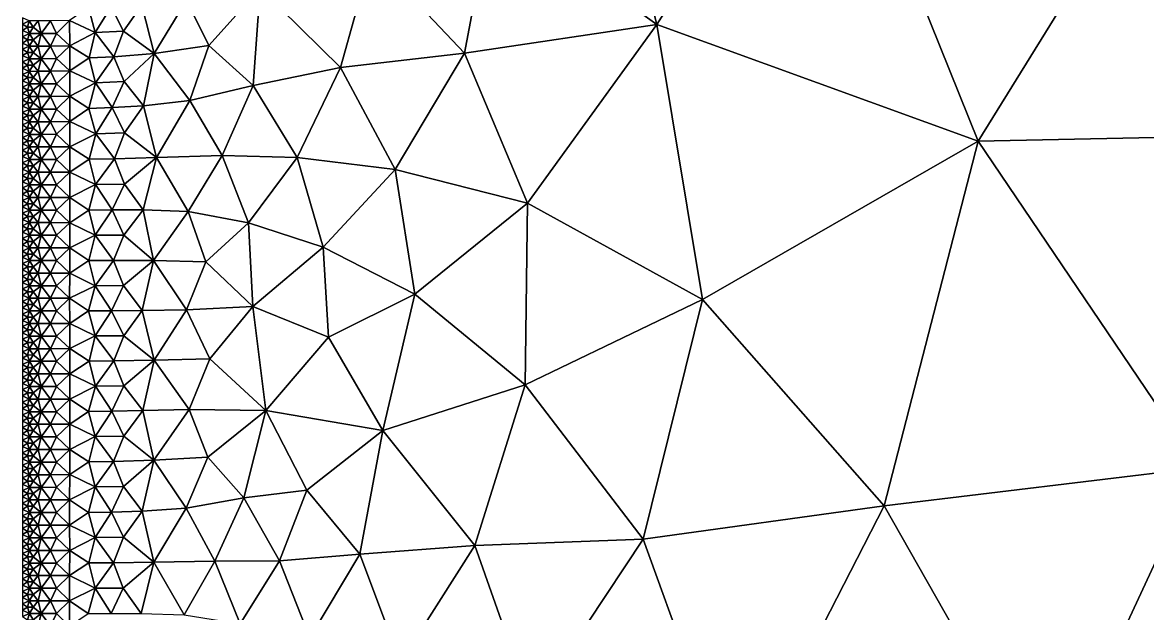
# Model space of a CAD drawing. Header units: metres. Extents: x 1 to 72, y -280 to 0.
# Drawn here: x 1 to 36.75, y -97.16 to -78.39 of the extents above; entities that cross this region are included whole.
import ezdxf

# ---------------------------------------------------------------- set-up
doc = ezdxf.new("R2010")
doc.units = ezdxf.units.M

msp = doc.modelspace()

# ---------------------------------------------------------------- linework, layer by layer
at = {"layer": 'layer', "color": 0}
for points in [[(21.1543, -78.4548), (26.4933, -70.054), (19.4659, -71.7536)], [(31.3719, -82.1591), (26.4933, -70.054), (21.1543, -78.4548)], [(31.3719, -82.1591), (38.0672, -71.3498), (26.4933, -70.054)], [(44.6454, -81.8823), (38.0672, -71.3498), (31.3719, -82.1591)], [(21.1543, -78.4548), (19.4659, -71.7536), (15.9248, -74.7086)], [(15.0502, -79.366), (15.9248, -74.7086), (12.0966, -76.2482)], [(21.1543, -78.4548), (15.9248, -74.7086), (15.0502, -79.366)], [(11.1087, -79.8143), (12.0966, -76.2482), (8.55019, -77.3002)], [(15.0502, -79.366), (12.0966, -76.2482), (11.1087, -79.8143)], [(6.20922, -77.692), (6.91714, -79.1187), (8.55019, -77.3002)], [(8.32841, -80.385), (8.55019, -77.3002), (6.91714, -79.1187)], [(11.1087, -79.8143), (8.55019, -77.3002), (8.32841, -80.385)], [(3.09271, -77.9167), (2.49708, -78.3266), (3.30959, -78.7032)], [(3.09271, -77.9167), (3.30959, -78.7032), (3.82215, -77.892)], [(3.82215, -77.892), (3.30959, -78.7032), (4.2085, -78.6615)], [(3.82215, -77.892), (4.2085, -78.6615), (4.79078, -77.8363)], [(4.79078, -77.8363), (4.2085, -78.6615), (5.17974, -79.3715)], [(4.79078, -77.8363), (5.17974, -79.3715), (6.20922, -77.692)], [(6.20922, -77.692), (5.17974, -79.3715), (6.91714, -79.1187)], [(1, -78.2386), (1, -78.4388), (1.21158, -78.3382)], [(1.21158, -78.3382), (1, -78.4388), (1.15515, -78.5385)], [(1, -78.4388), (1, -78.6389), (1.15515, -78.5385)], [(1.15515, -78.5385), (1, -78.6389), (1.22583, -78.7383)], [(1, -78.6389), (1, -78.8391), (1.22583, -78.7383)], [(1.21158, -78.3382), (1.15515, -78.5385), (1.33728, -78.538)], [(1.15515, -78.5385), (1.22583, -78.7383), (1.33728, -78.538)], [(1.21158, -78.3382), (1.33728, -78.538), (1.49576, -78.3373)], [(1.33728, -78.538), (1.22583, -78.7383), (1.59514, -78.7366)], [(1.49576, -78.3373), (1.33728, -78.538), (1.59514, -78.7366)], [(1.49576, -78.3373), (1.59514, -78.7366), (1.89133, -78.3343)], [(1.89133, -78.3343), (1.59514, -78.7366), (2.07888, -78.7327)], [(1.89133, -78.3343), (2.07888, -78.7327), (2.49708, -78.3266)], [(2.49708, -78.3266), (2.07888, -78.7327), (2.501, -79.1257)], [(2.49708, -78.3266), (2.501, -79.1257), (3.30959, -78.7032)], [(17.05, -84.1234), (21.1543, -78.4548), (15.0502, -79.366)], [(22.6127, -87.1818), (21.1543, -78.4548), (17.05, -84.1234)], [(22.6127, -87.1818), (31.3719, -82.1591), (21.1543, -78.4548)], [(1.22583, -78.7383), (1, -78.8391), (1.15523, -78.9388)], [(1, -78.8391), (1, -79.0392), (1.15523, -78.9388)], [(1.15523, -78.9388), (1, -79.0392), (1.21174, -79.1387)], [(1.22583, -78.7383), (1.15523, -78.9388), (1.33739, -78.9382)], [(1.15523, -78.9388), (1.21174, -79.1387), (1.33739, -78.9382)], [(1.33739, -78.9382), (1.21174, -79.1387), (1.49621, -79.1377)], [(1.22583, -78.7383), (1.33739, -78.9382), (1.59514, -78.7366)], [(1.59514, -78.7366), (1.33739, -78.9382), (1.49621, -79.1377)], [(1.59514, -78.7366), (1.49621, -79.1377), (1.89267, -79.1344)], [(1.59514, -78.7366), (1.89267, -79.1344), (2.07888, -78.7327)], [(2.07888, -78.7327), (1.89267, -79.1344), (2.501, -79.1257)], [(3.30959, -78.7032), (2.501, -79.1257), (3.11337, -79.5107)], [(3.30959, -78.7032), (3.11337, -79.5107), (3.89914, -79.4734)], [(3.30959, -78.7032), (3.89914, -79.4734), (4.2085, -78.6615)], [(4.2085, -78.6615), (3.89914, -79.4734), (5.17974, -79.3715)], [(1, -79.0392), (1, -79.2394), (1.21174, -79.1387)], [(1.21174, -79.1387), (1, -79.2394), (1.15525, -79.3391)], [(1, -79.2394), (1, -79.4396), (1.15525, -79.3391)], [(1.15525, -79.3391), (1, -79.4396), (1.22599, -79.5389)], [(1.21174, -79.1387), (1.15525, -79.3391), (1.33752, -79.3385)], [(1.15525, -79.3391), (1.22599, -79.5389), (1.33752, -79.3385)], [(1.21174, -79.1387), (1.33752, -79.3385), (1.49621, -79.1377)], [(1.33752, -79.3385), (1.22599, -79.5389), (1.59569, -79.5371)], [(1.49621, -79.1377), (1.33752, -79.3385), (1.59569, -79.5371)], [(1.49621, -79.1377), (1.59569, -79.5371), (1.89267, -79.1344)], [(1.89267, -79.1344), (1.59569, -79.5371), (2.08036, -79.533)], [(1.89267, -79.1344), (2.08036, -79.533), (2.501, -79.1257)], [(2.501, -79.1257), (2.08036, -79.533), (2.50283, -79.9263)], [(2.501, -79.1257), (2.50283, -79.9263), (3.11337, -79.5107)], [(5.17974, -79.3715), (6.31223, -80.8668), (6.91714, -79.1187)], [(6.91714, -79.1187), (6.31223, -80.8668), (8.32841, -80.385)], [(1, -79.4396), (1, -79.6397), (1.22599, -79.5389)], [(1.22599, -79.5389), (1, -79.6397), (1.1553, -79.7394)], [(1, -79.6397), (1, -79.8399), (1.1553, -79.7394)], [(1.22599, -79.5389), (1.1553, -79.7394), (1.33757, -79.7389)], [(1.22599, -79.5389), (1.33757, -79.7389), (1.59569, -79.5371)], [(1.59569, -79.5371), (1.33757, -79.7389), (1.49642, -79.9384)], [(1.59569, -79.5371), (1.49642, -79.9384), (1.89334, -79.9351)], [(1.59569, -79.5371), (1.89334, -79.9351), (2.08036, -79.533)], [(2.08036, -79.533), (1.89334, -79.9351), (2.50283, -79.9263)], [(3.11337, -79.5107), (2.50283, -79.9263), (3.31847, -80.3039)], [(3.11337, -79.5107), (3.31847, -80.3039), (3.89914, -79.4734)], [(3.89914, -79.4734), (3.31847, -80.3039), (4.22556, -80.2609)], [(3.89914, -79.4734), (4.22556, -80.2609), (5.17974, -79.3715)], [(5.17974, -79.3715), (4.22556, -80.2609), (4.84768, -81.0309)], [(5.17974, -79.3715), (4.84768, -81.0309), (6.31223, -80.8668)], [(12.8442, -83.0549), (15.0502, -79.366), (11.1087, -79.8143)], [(17.05, -84.1234), (15.0502, -79.366), (12.8442, -83.0549)], [(1.1553, -79.7394), (1, -79.8399), (1.21181, -79.9394)], [(1, -79.8399), (1, -80.04), (1.21181, -79.9394)], [(1.21181, -79.9394), (1, -80.04), (1.15527, -80.1398)], [(1, -80.04), (1, -80.2402), (1.15527, -80.1398)], [(1.21181, -79.9394), (1.15527, -80.1398), (1.33759, -80.1392)], [(1.1553, -79.7394), (1.21181, -79.9394), (1.33757, -79.7389)], [(1.33757, -79.7389), (1.21181, -79.9394), (1.49642, -79.9384)], [(1.21181, -79.9394), (1.33759, -80.1392), (1.49642, -79.9384)], [(1.49642, -79.9384), (1.33759, -80.1392), (1.5958, -80.338)], [(1.49642, -79.9384), (1.5958, -80.338), (1.89334, -79.9351)], [(1.89334, -79.9351), (1.5958, -80.338), (2.08061, -80.3341)], [(1.89334, -79.9351), (2.08061, -80.3341), (2.50283, -79.9263)], [(2.50283, -79.9263), (2.08061, -80.3341), (2.50222, -80.7287)], [(2.50283, -79.9263), (2.50222, -80.7287), (3.31847, -80.3039)], [(9.73221, -82.6734), (11.1087, -79.8143), (8.32841, -80.385)], [(12.8442, -83.0549), (11.1087, -79.8143), (9.73221, -82.6734)], [(1.15527, -80.1398), (1, -80.2402), (1.22602, -80.3396)], [(1, -80.2402), (1, -80.4404), (1.22602, -80.3396)], [(1.22602, -80.3396), (1, -80.4404), (1.1553, -80.5401)], [(1.15527, -80.1398), (1.22602, -80.3396), (1.33759, -80.1392)], [(1.22602, -80.3396), (1.1553, -80.5401), (1.33758, -80.5396)], [(1.33759, -80.1392), (1.22602, -80.3396), (1.5958, -80.338)], [(1.22602, -80.3396), (1.33758, -80.5396), (1.5958, -80.338)], [(1.5958, -80.338), (1.33758, -80.5396), (1.49642, -80.7393)], [(1.5958, -80.338), (1.49642, -80.7393), (1.89331, -80.7364)], [(1.5958, -80.338), (1.89331, -80.7364), (2.08061, -80.3341)], [(2.08061, -80.3341), (1.89331, -80.7364), (2.50222, -80.7287)], [(3.31847, -80.3039), (2.50222, -80.7287), (3.10668, -81.1189)], [(3.31847, -80.3039), (3.10668, -81.1189), (3.85082, -81.0916)], [(3.31847, -80.3039), (3.85082, -81.0916), (4.22556, -80.2609)], [(4.22556, -80.2609), (3.85082, -81.0916), (4.84768, -81.0309)], [(6.31223, -80.8668), (7.34485, -82.6162), (8.32841, -80.385)], [(9.73221, -82.6734), (8.32841, -80.385), (7.34485, -82.6162)], [(1, -80.4404), (1, -80.6405), (1.1553, -80.5401)], [(1.1553, -80.5401), (1, -80.6405), (1.21182, -80.7401)], [(1, -80.6405), (1, -80.8407), (1.21182, -80.7401)], [(1.21182, -80.7401), (1, -80.8407), (1.15528, -80.9405)], [(1.21182, -80.7401), (1.15528, -80.9405), (1.33761, -80.9401)], [(1.1553, -80.5401), (1.21182, -80.7401), (1.33758, -80.5396)], [(1.33758, -80.5396), (1.21182, -80.7401), (1.49642, -80.7393)], [(1.21182, -80.7401), (1.33761, -80.9401), (1.49642, -80.7393)], [(1.49642, -80.7393), (1.33761, -80.9401), (1.59593, -81.1391)], [(1.49642, -80.7393), (1.59593, -81.1391), (1.89331, -80.7364)], [(1.89331, -80.7364), (1.59593, -81.1391), (2.08085, -81.136)], [(1.89331, -80.7364), (2.08085, -81.136), (2.50222, -80.7287)], [(2.50222, -80.7287), (2.08085, -81.136), (2.50387, -81.5322)], [(2.50222, -80.7287), (2.50387, -81.5322), (3.10668, -81.1189)], [(1, -80.8407), (1, -81.0408), (1.15528, -80.9405)], [(1.15528, -80.9405), (1, -81.0408), (1.22605, -81.1404)], [(1, -81.0408), (1, -81.241), (1.22605, -81.1404)], [(1.22605, -81.1404), (1, -81.241), (1.15533, -81.3409)], [(1.15528, -80.9405), (1.22605, -81.1404), (1.33761, -80.9401)], [(1.22605, -81.1404), (1.15533, -81.3409), (1.33766, -81.3405)], [(1.33761, -80.9401), (1.22605, -81.1404), (1.59593, -81.1391)], [(1.22605, -81.1404), (1.33766, -81.3405), (1.59593, -81.1391)], [(1.59593, -81.1391), (1.33766, -81.3405), (1.49662, -81.5403)], [(1.59593, -81.1391), (1.49662, -81.5403), (1.8939, -81.5381)], [(1.59593, -81.1391), (1.8939, -81.5381), (2.08085, -81.136)], [(2.08085, -81.136), (1.8939, -81.5381), (2.50387, -81.5322)], [(3.10668, -81.1189), (2.50387, -81.5322), (3.32685, -81.9184)], [(3.10668, -81.1189), (3.32685, -81.9184), (3.85082, -81.0916)], [(3.85082, -81.0916), (3.32685, -81.9184), (4.24592, -81.8911)], [(3.85082, -81.0916), (4.24592, -81.8911), (4.84768, -81.0309)], [(4.84768, -81.0309), (4.24592, -81.8911), (5.25372, -82.6731)], [(4.84768, -81.0309), (5.25372, -82.6731), (6.31223, -80.8668)], [(6.31223, -80.8668), (5.25372, -82.6731), (7.34485, -82.6162)], [(1, -81.241), (1, -81.4412), (1.15533, -81.3409)], [(1.15533, -81.3409), (1, -81.4412), (1.21189, -81.5409)], [(1, -81.4412), (1, -81.6413), (1.21189, -81.5409)], [(1.15533, -81.3409), (1.21189, -81.5409), (1.33766, -81.3405)], [(1.33766, -81.3405), (1.21189, -81.5409), (1.49662, -81.5403)], [(1.21189, -81.5409), (1, -81.6413), (1.15535, -81.7412)], [(1, -81.6413), (1, -81.8415), (1.15535, -81.7412)], [(1.15535, -81.7412), (1, -81.8415), (1.22618, -81.9412)], [(1, -81.8415), (1, -82.0416), (1.22618, -81.9412)], [(1.21189, -81.5409), (1.15535, -81.7412), (1.33777, -81.7409)], [(1.15535, -81.7412), (1.22618, -81.9412), (1.33777, -81.7409)], [(1.21189, -81.5409), (1.33777, -81.7409), (1.49662, -81.5403)], [(1.33777, -81.7409), (1.22618, -81.9412), (1.59635, -81.9403)], [(1.49662, -81.5403), (1.33777, -81.7409), (1.59635, -81.9403)], [(1.49662, -81.5403), (1.59635, -81.9403), (1.8939, -81.5381)], [(1.8939, -81.5381), (1.59635, -81.9403), (2.08203, -81.9381)], [(1.8939, -81.5381), (2.08203, -81.9381), (2.50387, -81.5322)], [(2.50387, -81.5322), (2.08203, -81.9381), (2.50667, -82.3355)], [(2.50387, -81.5322), (2.50667, -82.3355), (3.32685, -81.9184)], [(1.22618, -81.9412), (1, -82.0416), (1.1554, -82.1416)], [(1, -82.0416), (1, -82.2418), (1.1554, -82.1416)], [(1.1554, -82.1416), (1, -82.2418), (1.21199, -82.3417)], [(1.22618, -81.9412), (1.1554, -82.1416), (1.33784, -82.1413)], [(1.1554, -82.1416), (1.21199, -82.3417), (1.33784, -82.1413)], [(1.33784, -82.1413), (1.21199, -82.3417), (1.49689, -82.3414)], [(1.22618, -81.9412), (1.33784, -82.1413), (1.59635, -81.9403)], [(1.59635, -81.9403), (1.33784, -82.1413), (1.49689, -82.3414)], [(1.59635, -81.9403), (1.49689, -82.3414), (1.89477, -82.3398)], [(1.59635, -81.9403), (1.89477, -82.3398), (2.08203, -81.9381)], [(2.08203, -81.9381), (1.89477, -82.3398), (2.50667, -82.3355)], [(3.32685, -81.9184), (2.50667, -82.3355), (3.12343, -82.7313)], [(3.32685, -81.9184), (3.12343, -82.7313), (3.92457, -82.7148)], [(3.32685, -81.9184), (3.92457, -82.7148), (4.24592, -81.8911)], [(4.24592, -81.8911), (3.92457, -82.7148), (5.25372, -82.6731)], [(28.378, -93.7334), (31.3719, -82.1591), (22.6127, -87.1818)], [(38.3896, -92.5275), (31.3719, -82.1591), (28.378, -93.7334)], [(38.3896, -92.5275), (44.6454, -81.8823), (31.3719, -82.1591)], [(1, -82.2418), (1, -82.442), (1.21199, -82.3417)], [(1.21199, -82.3417), (1, -82.442), (1.15539, -82.542)], [(1, -82.442), (1, -82.6421), (1.15539, -82.542)], [(1.15539, -82.542), (1, -82.6421), (1.22622, -82.742)], [(1.21199, -82.3417), (1.15539, -82.542), (1.33788, -82.5418)], [(1.15539, -82.542), (1.22622, -82.742), (1.33788, -82.5418)], [(1.21199, -82.3417), (1.33788, -82.5418), (1.49689, -82.3414)], [(1.33788, -82.5418), (1.22622, -82.742), (1.59652, -82.7415)], [(1.49689, -82.3414), (1.33788, -82.5418), (1.59652, -82.7415)], [(1.49689, -82.3414), (1.59652, -82.7415), (1.89477, -82.3398)], [(1.89477, -82.3398), (1.59652, -82.7415), (2.08258, -82.7402)], [(1.89477, -82.3398), (2.08258, -82.7402), (2.50667, -82.3355)], [(2.50667, -82.3355), (2.08258, -82.7402), (2.50602, -83.1392)], [(2.50667, -82.3355), (2.50602, -83.1392), (3.12343, -82.7313)], [(1, -82.6421), (1, -82.8423), (1.22622, -82.742)], [(1.22622, -82.742), (1, -82.8423), (1.1554, -82.9423)], [(1, -82.8423), (1, -83.0424), (1.1554, -82.9423)], [(1.22622, -82.742), (1.1554, -82.9423), (1.33784, -82.9422)], [(1.22622, -82.742), (1.33784, -82.9422), (1.59652, -82.7415)], [(1.59652, -82.7415), (1.33784, -82.9422), (1.49677, -83.1424)], [(1.59652, -82.7415), (1.49677, -83.1424), (1.89449, -83.1416)], [(1.59652, -82.7415), (1.89449, -83.1416), (2.08258, -82.7402)], [(2.08258, -82.7402), (1.89449, -83.1416), (2.50602, -83.1392)], [(3.12343, -82.7313), (2.50602, -83.1392), (3.32441, -83.5345)], [(3.12343, -82.7313), (3.32441, -83.5345), (3.92457, -82.7148)], [(3.92457, -82.7148), (3.32441, -83.5345), (4.24129, -83.523)], [(3.92457, -82.7148), (4.24129, -83.523), (5.25372, -82.6731)], [(5.25372, -82.6731), (4.24129, -83.523), (4.83314, -84.3373)], [(5.25372, -82.6731), (4.83314, -84.3373), (6.26788, -84.3854)], [(5.25372, -82.6731), (6.26788, -84.3854), (7.34485, -82.6162)], [(7.34485, -82.6162), (6.26788, -84.3854), (8.17762, -84.7513)], [(8.17762, -84.7513), (9.73221, -82.6734), (7.34485, -82.6162)], [(10.5563, -85.5224), (9.73221, -82.6734), (8.17762, -84.7513)], [(10.5563, -85.5224), (12.8442, -83.0549), (9.73221, -82.6734)], [(1.1554, -82.9423), (1, -83.0424), (1.21194, -83.1425)], [(1, -83.0424), (1, -83.2426), (1.21194, -83.1425)], [(1.21194, -83.1425), (1, -83.2426), (1.15532, -83.3427)], [(1, -83.2426), (1, -83.4428), (1.15532, -83.3427)], [(1.21194, -83.1425), (1.15532, -83.3427), (1.33772, -83.3427)], [(1.1554, -82.9423), (1.21194, -83.1425), (1.33784, -82.9422)], [(1.33784, -82.9422), (1.21194, -83.1425), (1.49677, -83.1424)], [(1.21194, -83.1425), (1.33772, -83.3427), (1.49677, -83.1424)], [(1.49677, -83.1424), (1.33772, -83.3427), (1.59606, -83.5427)], [(1.49677, -83.1424), (1.59606, -83.5427), (1.89449, -83.1416)], [(1.89449, -83.1416), (1.59606, -83.5427), (2.08136, -83.5422)], [(1.89449, -83.1416), (2.08136, -83.5422), (2.50602, -83.1392)], [(2.50602, -83.1392), (2.08136, -83.5422), (2.50223, -83.9423)], [(2.50602, -83.1392), (2.50223, -83.9423), (3.32441, -83.5345)], [(13.4636, -87.0185), (12.8442, -83.0549), (10.5563, -85.5224)], [(13.4636, -87.0185), (17.05, -84.1234), (12.8442, -83.0549)], [(1.15532, -83.3427), (1, -83.4428), (1.22608, -83.5428)], [(1, -83.4428), (1, -83.6429), (1.22608, -83.5428)], [(1.22608, -83.5428), (1, -83.6429), (1.1553, -83.743)], [(1, -83.6429), (1, -83.8431), (1.1553, -83.743)], [(1.22608, -83.5428), (1.1553, -83.743), (1.33761, -83.7431)], [(1.15532, -83.3427), (1.22608, -83.5428), (1.33772, -83.3427)], [(1.33772, -83.3427), (1.22608, -83.5428), (1.59606, -83.5427)], [(1.22608, -83.5428), (1.33761, -83.7431), (1.59606, -83.5427)], [(1.59606, -83.5427), (1.33761, -83.7431), (1.49632, -83.9433)], [(1.59606, -83.5427), (1.49632, -83.9433), (1.89321, -83.9432)], [(1.59606, -83.5427), (1.89321, -83.9432), (2.08136, -83.5422)], [(2.08136, -83.5422), (1.89321, -83.9432), (2.50223, -83.9423)], [(3.32441, -83.5345), (2.50223, -83.9423), (3.10305, -84.3429)], [(3.32441, -83.5345), (3.10305, -84.3429), (3.8444, -84.3397)], [(3.32441, -83.5345), (3.8444, -84.3397), (4.24129, -83.523)], [(4.24129, -83.523), (3.8444, -84.3397), (4.83314, -84.3373)], [(1.1553, -83.743), (1, -83.8431), (1.21178, -83.9432)], [(1, -83.8431), (1, -84.0432), (1.21178, -83.9432)], [(1.21178, -83.9432), (1, -84.0432), (1.15522, -84.1434)], [(1.21178, -83.9432), (1.15522, -84.1434), (1.33747, -84.1435)], [(1.1553, -83.743), (1.21178, -83.9432), (1.33761, -83.7431)], [(1.33761, -83.7431), (1.21178, -83.9432), (1.49632, -83.9433)], [(1.21178, -83.9432), (1.33747, -84.1435), (1.49632, -83.9433)], [(1.49632, -83.9433), (1.33747, -84.1435), (1.59548, -84.3438)], [(1.49632, -83.9433), (1.59548, -84.3438), (1.89321, -83.9432)], [(1.89321, -83.9432), (1.59548, -84.3438), (2.07979, -84.344)], [(1.89321, -83.9432), (2.07979, -84.344), (2.50223, -83.9423)], [(2.50223, -83.9423), (2.07979, -84.344), (2.5001, -84.7448)], [(2.50223, -83.9423), (2.5001, -84.7448), (3.10305, -84.3429)], [(1, -84.0432), (1, -84.2434), (1.15522, -84.1434)], [(1.15522, -84.1434), (1, -84.2434), (1.22591, -84.3436)], [(1, -84.2434), (1, -84.4436), (1.22591, -84.3436)], [(1.22591, -84.3436), (1, -84.4436), (1.15522, -84.5437)], [(1.15522, -84.1434), (1.22591, -84.3436), (1.33747, -84.1435)], [(1.22591, -84.3436), (1.15522, -84.5437), (1.33741, -84.5439)], [(1.33747, -84.1435), (1.22591, -84.3436), (1.59548, -84.3438)], [(1.22591, -84.3436), (1.33741, -84.5439), (1.59548, -84.3438)], [(1.59548, -84.3438), (1.33741, -84.5439), (1.49608, -84.7442)], [(1.59548, -84.3438), (1.49608, -84.7442), (1.89245, -84.7445)], [(1.59548, -84.3438), (1.89245, -84.7445), (2.07979, -84.344)], [(2.07979, -84.344), (1.89245, -84.7445), (2.5001, -84.7448)], [(3.10305, -84.3429), (2.5001, -84.7448), (3.31378, -85.1453)], [(3.10305, -84.3429), (3.31378, -85.1453), (3.8444, -84.3397)], [(3.8444, -84.3397), (3.31378, -85.1453), (4.21557, -85.1454)], [(3.8444, -84.3397), (4.21557, -85.1454), (4.83314, -84.3373)], [(4.83314, -84.3373), (4.21557, -85.1454), (5.16155, -85.9492)], [(4.83314, -84.3373), (5.16155, -85.9492), (6.26788, -84.3854)], [(16.9684, -89.8922), (17.05, -84.1234), (13.4636, -87.0185)], [(16.9684, -89.8922), (22.6127, -87.1818), (17.05, -84.1234)], [(1, -84.4436), (1, -84.6437), (1.15522, -84.5437)], [(1.15522, -84.5437), (1, -84.6437), (1.21169, -84.744)], [(1, -84.6437), (1, -84.8439), (1.21169, -84.744)], [(1.15522, -84.5437), (1.21169, -84.744), (1.33741, -84.5439)], [(1.33741, -84.5439), (1.21169, -84.744), (1.49608, -84.7442)], [(6.26788, -84.3854), (5.16155, -85.9492), (6.83098, -85.9918)], [(6.26788, -84.3854), (6.83098, -85.9918), (8.17762, -84.7513)], [(1.21169, -84.744), (1, -84.8439), (1.15519, -84.9441)], [(1, -84.8439), (1, -85.044), (1.15519, -84.9441)], [(1.15519, -84.9441), (1, -85.044), (1.22588, -85.1443)], [(1, -85.044), (1, -85.2442), (1.22588, -85.1443)], [(1.21169, -84.744), (1.15519, -84.9441), (1.33738, -84.9442)], [(1.15519, -84.9441), (1.22588, -85.1443), (1.33738, -84.9442)], [(1.21169, -84.744), (1.33738, -84.9442), (1.49608, -84.7442)], [(1.33738, -84.9442), (1.22588, -85.1443), (1.59535, -85.1447)], [(1.49608, -84.7442), (1.33738, -84.9442), (1.59535, -85.1447)], [(1.49608, -84.7442), (1.59535, -85.1447), (1.89245, -84.7445)], [(1.89245, -84.7445), (1.59535, -85.1447), (2.07949, -85.1452)], [(1.89245, -84.7445), (2.07949, -85.1452), (2.5001, -84.7448)], [(2.5001, -84.7448), (2.07949, -85.1452), (2.5009, -85.5461)], [(2.5001, -84.7448), (2.5009, -85.5461), (3.31378, -85.1453)], [(8.31945, -87.4054), (8.17762, -84.7513), (6.83098, -85.9918)], [(8.31945, -87.4054), (10.5563, -85.5224), (8.17762, -84.7513)], [(1.22588, -85.1443), (1, -85.2442), (1.15523, -85.3444)], [(1, -85.2442), (1, -85.4444), (1.15523, -85.3444)], [(1.15523, -85.3444), (1, -85.4444), (1.2117, -85.5446)], [(1.22588, -85.1443), (1.15523, -85.3444), (1.3374, -85.3446)], [(1.15523, -85.3444), (1.2117, -85.5446), (1.3374, -85.3446)], [(1.3374, -85.3446), (1.2117, -85.5446), (1.49612, -85.5449)], [(1.22588, -85.1443), (1.3374, -85.3446), (1.59535, -85.1447)], [(1.59535, -85.1447), (1.3374, -85.3446), (1.49612, -85.5449)], [(1.59535, -85.1447), (1.49612, -85.5449), (1.89257, -85.5454)], [(1.59535, -85.1447), (1.89257, -85.5454), (2.07949, -85.1452)], [(2.07949, -85.1452), (1.89257, -85.5454), (2.5009, -85.5461)], [(3.31378, -85.1453), (2.5009, -85.5461), (3.11044, -85.9471)], [(3.31378, -85.1453), (3.11044, -85.9471), (3.89328, -85.9471)], [(3.31378, -85.1453), (3.89328, -85.9471), (4.21557, -85.1454)], [(4.21557, -85.1454), (3.89328, -85.9471), (5.16155, -85.9492)], [(1, -85.4444), (1, -85.6445), (1.2117, -85.5446)], [(1.2117, -85.5446), (1, -85.6445), (1.1552, -85.7447)], [(1, -85.6445), (1, -85.8447), (1.1552, -85.7447)], [(1.1552, -85.7447), (1, -85.8447), (1.22588, -85.9449)], [(1.2117, -85.5446), (1.1552, -85.7447), (1.33741, -85.7449)], [(1.1552, -85.7447), (1.22588, -85.9449), (1.33741, -85.7449)], [(1.2117, -85.5446), (1.33741, -85.7449), (1.49612, -85.5449)], [(1.33741, -85.7449), (1.22588, -85.9449), (1.59536, -85.9453)], [(1.49612, -85.5449), (1.33741, -85.7449), (1.59536, -85.9453)], [(1.49612, -85.5449), (1.59536, -85.9453), (1.89257, -85.5454)], [(1.89257, -85.5454), (1.59536, -85.9453), (2.07958, -85.9459)], [(1.89257, -85.5454), (2.07958, -85.9459), (2.5009, -85.5461)], [(2.5009, -85.5461), (2.07958, -85.9459), (2.50024, -86.3465)], [(2.5009, -85.5461), (2.50024, -86.3465), (3.11044, -85.9471)], [(10.7226, -88.3771), (10.5563, -85.5224), (8.31945, -87.4054)], [(10.7226, -88.3771), (13.4636, -87.0185), (10.5563, -85.5224)], [(1, -85.8447), (1, -86.0448), (1.22588, -85.9449)], [(1.22588, -85.9449), (1, -86.0448), (1.15522, -86.145)], [(1, -86.0448), (1, -86.245), (1.15522, -86.145)], [(1.15522, -86.145), (1, -86.245), (1.21168, -86.3452)], [(1.22588, -85.9449), (1.15522, -86.145), (1.33739, -86.1452)], [(1.15522, -86.145), (1.21168, -86.3452), (1.33739, -86.1452)], [(1.33739, -86.1452), (1.21168, -86.3452), (1.49604, -86.3455)], [(1.22588, -85.9449), (1.33739, -86.1452), (1.59536, -85.9453)], [(1.59536, -85.9453), (1.33739, -86.1452), (1.49604, -86.3455)], [(1.59536, -85.9453), (1.49604, -86.3455), (1.89234, -86.3459)], [(1.59536, -85.9453), (1.89234, -86.3459), (2.07958, -85.9459)], [(2.07958, -85.9459), (1.89234, -86.3459), (2.50024, -86.3465)], [(3.11044, -85.9471), (2.50024, -86.3465), (3.31026, -86.7458)], [(3.11044, -85.9471), (3.31026, -86.7458), (3.89328, -85.9471)], [(3.89328, -85.9471), (3.31026, -86.7458), (4.20843, -86.7441)], [(3.89328, -85.9471), (4.20843, -86.7441), (5.16155, -85.9492)], [(5.16155, -85.9492), (4.20843, -86.7441), (4.80742, -87.5313)], [(5.16155, -85.9492), (4.80742, -87.5313), (6.21275, -87.5087)], [(5.16155, -85.9492), (6.21275, -87.5087), (6.83098, -85.9918)], [(6.83098, -85.9918), (6.21275, -87.5087), (8.31945, -87.4054)], [(1, -86.245), (1, -86.4452), (1.21168, -86.3452)], [(1.21168, -86.3452), (1, -86.4452), (1.15517, -86.5453)], [(1, -86.4452), (1, -86.6453), (1.15517, -86.5453)], [(1.21168, -86.3452), (1.15517, -86.5453), (1.33733, -86.5455)], [(1.21168, -86.3452), (1.33733, -86.5455), (1.49604, -86.3455)], [(1.49604, -86.3455), (1.33733, -86.5455), (1.59513, -86.7458)], [(1.49604, -86.3455), (1.59513, -86.7458), (1.89234, -86.3459)], [(1.89234, -86.3459), (1.59513, -86.7458), (2.07891, -86.7462)], [(1.89234, -86.3459), (2.07891, -86.7462), (2.50024, -86.3465)], [(2.50024, -86.3465), (2.07891, -86.7462), (2.4983, -87.1463)], [(2.50024, -86.3465), (2.4983, -87.1463), (3.31026, -86.7458)], [(1.15517, -86.5453), (1, -86.6453), (1.22582, -86.7455)], [(1, -86.6453), (1, -86.8455), (1.22582, -86.7455)], [(1.22582, -86.7455), (1, -86.8455), (1.15518, -86.9456)], [(1, -86.8455), (1, -87.0456), (1.15518, -86.9456)], [(1.15517, -86.5453), (1.22582, -86.7455), (1.33733, -86.5455)], [(1.22582, -86.7455), (1.15518, -86.9456), (1.33729, -86.9458)], [(1.33733, -86.5455), (1.22582, -86.7455), (1.59513, -86.7458)], [(1.22582, -86.7455), (1.33729, -86.9458), (1.59513, -86.7458)], [(1.59513, -86.7458), (1.33729, -86.9458), (1.49588, -87.146)], [(1.59513, -86.7458), (1.49588, -87.146), (1.8918, -87.1462)], [(1.59513, -86.7458), (1.8918, -87.1462), (2.07891, -86.7462)], [(2.07891, -86.7462), (1.8918, -87.1462), (2.4983, -87.1463)], [(3.31026, -86.7458), (2.4983, -87.1463), (3.09782, -87.5451)], [(3.31026, -86.7458), (3.09782, -87.5451), (3.83241, -87.5414)], [(3.31026, -86.7458), (3.83241, -87.5414), (4.20843, -86.7441)], [(4.20843, -86.7441), (3.83241, -87.5414), (4.80742, -87.5313)], [(1.15518, -86.9456), (1, -87.0456), (1.21162, -87.1458)], [(1, -87.0456), (1, -87.2458), (1.21162, -87.1458)], [(1.21162, -87.1458), (1, -87.2458), (1.15515, -87.3459)], [(1.21162, -87.1458), (1.15515, -87.3459), (1.33727, -87.346)], [(1.15518, -86.9456), (1.21162, -87.1458), (1.33729, -86.9458)], [(1.33729, -86.9458), (1.21162, -87.1458), (1.49588, -87.146)], [(1.21162, -87.1458), (1.33727, -87.346), (1.49588, -87.146)], [(1.49588, -87.146), (1.33727, -87.346), (1.59505, -87.5463)], [(1.49588, -87.146), (1.59505, -87.5463), (1.8918, -87.1462)], [(1.8918, -87.1462), (1.59505, -87.5463), (2.07861, -87.5463)], [(1.8918, -87.1462), (2.07861, -87.5463), (2.4983, -87.1463)], [(2.4983, -87.1463), (2.07861, -87.5463), (2.49901, -87.9458)], [(2.4983, -87.1463), (2.49901, -87.9458), (3.09782, -87.5451)], [(12.4518, -91.3433), (13.4636, -87.0185), (10.7226, -88.3771)], [(12.4518, -91.3433), (16.9684, -89.8922), (13.4636, -87.0185)], [(20.7201, -94.7943), (22.6127, -87.1818), (16.9684, -89.8922)], [(28.378, -93.7334), (22.6127, -87.1818), (20.7201, -94.7943)], [(1, -87.2458), (1, -87.446), (1.15515, -87.3459)], [(1.15515, -87.3459), (1, -87.446), (1.2258, -87.5461)], [(1, -87.446), (1, -87.6461), (1.2258, -87.5461)], [(1.2258, -87.5461), (1, -87.6461), (1.15519, -87.7463)], [(1.15515, -87.3459), (1.2258, -87.5461), (1.33727, -87.346)], [(1.2258, -87.5461), (1.15519, -87.7463), (1.33731, -87.7463)], [(1.33727, -87.346), (1.2258, -87.5461), (1.59505, -87.5463)], [(1.2258, -87.5461), (1.33731, -87.7463), (1.59505, -87.5463)], [(1.59505, -87.5463), (1.33731, -87.7463), (1.49601, -87.9465)], [(1.59505, -87.5463), (1.49601, -87.9465), (1.89209, -87.9464)], [(1.59505, -87.5463), (1.89209, -87.9464), (2.07861, -87.5463)], [(2.07861, -87.5463), (1.89209, -87.9464), (2.49901, -87.9458)], [(3.09782, -87.5451), (2.49901, -87.9458), (3.31321, -88.3417)], [(3.09782, -87.5451), (3.31321, -88.3417), (3.83241, -87.5414)], [(3.83241, -87.5414), (3.31321, -88.3417), (4.21534, -88.3336)], [(3.83241, -87.5414), (4.21534, -88.3336), (4.80742, -87.5313)], [(4.80742, -87.5313), (4.21534, -88.3336), (5.18367, -89.1122)], [(4.80742, -87.5313), (5.18367, -89.1122), (6.21275, -87.5087)], [(6.21275, -87.5087), (5.18367, -89.1122), (6.95604, -89.0721)], [(6.21275, -87.5087), (6.95604, -89.0721), (8.31945, -87.4054)], [(8.72812, -90.7083), (8.31945, -87.4054), (6.95604, -89.0721)], [(8.72812, -90.7083), (10.7226, -88.3771), (8.31945, -87.4054)], [(1, -87.6461), (1, -87.8463), (1.15519, -87.7463)], [(1.15519, -87.7463), (1, -87.8463), (1.21167, -87.9464)], [(1, -87.8463), (1, -88.0464), (1.21167, -87.9464)], [(1.15519, -87.7463), (1.21167, -87.9464), (1.33731, -87.7463)], [(1.33731, -87.7463), (1.21167, -87.9464), (1.49601, -87.9465)], [(1.21167, -87.9464), (1, -88.0464), (1.1552, -88.1465)], [(1, -88.0464), (1, -88.2466), (1.1552, -88.1465)], [(1.1552, -88.1465), (1, -88.2466), (1.22591, -88.3467)], [(1, -88.2466), (1, -88.4468), (1.22591, -88.3467)], [(1.21167, -87.9464), (1.1552, -88.1465), (1.3374, -88.1466)], [(1.1552, -88.1465), (1.22591, -88.3467), (1.3374, -88.1466)], [(1.21167, -87.9464), (1.3374, -88.1466), (1.49601, -87.9465)], [(1.3374, -88.1466), (1.22591, -88.3467), (1.59542, -88.3467)], [(1.49601, -87.9465), (1.3374, -88.1466), (1.59542, -88.3467)], [(1.49601, -87.9465), (1.59542, -88.3467), (1.89209, -87.9464)], [(1.89209, -87.9464), (1.59542, -88.3467), (2.07959, -88.3464)], [(1.89209, -87.9464), (2.07959, -88.3464), (2.49901, -87.9458)], [(2.49901, -87.9458), (2.07959, -88.3464), (2.50181, -88.7454)], [(2.49901, -87.9458), (2.50181, -88.7454), (3.31321, -88.3417)], [(1.22591, -88.3467), (1, -88.4468), (1.15527, -88.5469)], [(1, -88.4468), (1, -88.6469), (1.15527, -88.5469)], [(1.15527, -88.5469), (1, -88.6469), (1.21178, -88.747)], [(1, -88.6469), (1, -88.8471), (1.21178, -88.747)], [(1.22591, -88.3467), (1.15527, -88.5469), (1.33748, -88.5469)], [(1.15527, -88.5469), (1.21178, -88.747), (1.33748, -88.5469)], [(1.33748, -88.5469), (1.21178, -88.747), (1.49631, -88.747)], [(1.22591, -88.3467), (1.33748, -88.5469), (1.59542, -88.3467)], [(1.59542, -88.3467), (1.33748, -88.5469), (1.49631, -88.747)], [(1.59542, -88.3467), (1.49631, -88.747), (1.89299, -88.7467)], [(1.59542, -88.3467), (1.89299, -88.7467), (2.07959, -88.3464)], [(2.07959, -88.3464), (1.89299, -88.7467), (2.50181, -88.7454)], [(3.31321, -88.3417), (2.50181, -88.7454), (3.11386, -89.1423)], [(3.31321, -88.3417), (3.11386, -89.1423), (3.90072, -89.1342)], [(3.31321, -88.3417), (3.90072, -89.1342), (4.21534, -88.3336)], [(4.21534, -88.3336), (3.90072, -89.1342), (5.18367, -89.1122)], [(12.4518, -91.3433), (10.7226, -88.3771), (8.72812, -90.7083)], [(1.21178, -88.747), (1, -88.8471), (1.15526, -88.9472)], [(1, -88.8471), (1, -89.0472), (1.15526, -88.9472)], [(1.15526, -88.9472), (1, -89.0472), (1.226, -89.1473)], [(1.21178, -88.747), (1.15526, -88.9472), (1.33755, -88.9471)], [(1.15526, -88.9472), (1.226, -89.1473), (1.33755, -88.9471)], [(1.21178, -88.747), (1.33755, -88.9471), (1.49631, -88.747)], [(1.33755, -88.9471), (1.226, -89.1473), (1.59572, -89.1471)], [(1.49631, -88.747), (1.33755, -88.9471), (1.59572, -89.1471)], [(1.49631, -88.747), (1.59572, -89.1471), (1.89299, -88.7467)], [(1.89299, -88.7467), (1.59572, -89.1471), (2.08045, -89.1466)], [(1.89299, -88.7467), (2.08045, -89.1466), (2.50181, -88.7454)], [(2.50181, -88.7454), (2.08045, -89.1466), (2.50226, -89.5452)], [(2.50181, -88.7454), (2.50226, -89.5452), (3.11386, -89.1423)], [(1, -89.0472), (1, -89.2474), (1.226, -89.1473)], [(1.226, -89.1473), (1, -89.2474), (1.15529, -89.3475)], [(1, -89.2474), (1, -89.4476), (1.15529, -89.3475)], [(1.15529, -89.3475), (1, -89.4476), (1.21179, -89.5476)], [(1.226, -89.1473), (1.15529, -89.3475), (1.33756, -89.3474)], [(1.15529, -89.3475), (1.21179, -89.5476), (1.33756, -89.3474)], [(1.33756, -89.3474), (1.21179, -89.5476), (1.49634, -89.5475)], [(1.226, -89.1473), (1.33756, -89.3474), (1.59572, -89.1471)], [(1.59572, -89.1471), (1.33756, -89.3474), (1.49634, -89.5475)], [(1.59572, -89.1471), (1.49634, -89.5475), (1.89314, -89.547)], [(1.59572, -89.1471), (1.89314, -89.547), (2.08045, -89.1466)], [(2.08045, -89.1466), (1.89314, -89.547), (2.50226, -89.5452)], [(3.11386, -89.1423), (2.50226, -89.5452), (3.31557, -89.9389)], [(3.11386, -89.1423), (3.31557, -89.9389), (3.90072, -89.1342)], [(3.90072, -89.1342), (3.31557, -89.9389), (4.22106, -89.9274)], [(3.90072, -89.1342), (4.22106, -89.9274), (5.18367, -89.1122)], [(5.18367, -89.1122), (4.22106, -89.9274), (4.8272, -90.7098)], [(5.18367, -89.1122), (4.8272, -90.7098), (6.29623, -90.6785)], [(5.18367, -89.1122), (6.29623, -90.6785), (6.95604, -89.0721)], [(6.95604, -89.0721), (6.29623, -90.6785), (8.72812, -90.7083)], [(1, -89.4476), (1, -89.6477), (1.21179, -89.5476)], [(1.21179, -89.5476), (1, -89.6477), (1.15524, -89.7478)], [(1, -89.6477), (1, -89.8479), (1.15524, -89.7478)], [(1.21179, -89.5476), (1.15524, -89.7478), (1.33751, -89.7477)], [(1.21179, -89.5476), (1.33751, -89.7477), (1.49634, -89.5475)], [(1.49634, -89.5475), (1.33751, -89.7477), (1.59554, -89.9476)], [(1.49634, -89.5475), (1.59554, -89.9476), (1.89314, -89.547)], [(1.89314, -89.547), (1.59554, -89.9476), (2.07996, -89.9469)], [(1.89314, -89.547), (2.07996, -89.9469), (2.50226, -89.5452)], [(2.50226, -89.5452), (2.07996, -89.9469), (2.50011, -90.3452)], [(2.50226, -89.5452), (2.50011, -90.3452), (3.31557, -89.9389)], [(1.15524, -89.7478), (1, -89.8479), (1.22594, -89.9479)], [(1, -89.8479), (1, -90.048), (1.22594, -89.9479)], [(1.22594, -89.9479), (1, -90.048), (1.15524, -90.1481)], [(1, -90.048), (1, -90.2482), (1.15524, -90.1481)], [(1.15524, -89.7478), (1.22594, -89.9479), (1.33751, -89.7477)], [(1.22594, -89.9479), (1.15524, -90.1481), (1.33745, -90.148)], [(1.33751, -89.7477), (1.22594, -89.9479), (1.59554, -89.9476)], [(1.22594, -89.9479), (1.33745, -90.148), (1.59554, -89.9476)], [(1.59554, -89.9476), (1.33745, -90.148), (1.49612, -90.3481)], [(1.59554, -89.9476), (1.49612, -90.3481), (1.89248, -90.3474)], [(1.59554, -89.9476), (1.89248, -90.3474), (2.07996, -89.9469)], [(2.07996, -89.9469), (1.89248, -90.3474), (2.50011, -90.3452)], [(3.31557, -89.9389), (2.50011, -90.3452), (3.10078, -90.7411)], [(3.31557, -89.9389), (3.10078, -90.7411), (3.83943, -90.731)], [(3.31557, -89.9389), (3.83943, -90.731), (4.22106, -89.9274)], [(4.22106, -89.9274), (3.83943, -90.731), (4.8272, -90.7098)], [(15.3782, -95.001), (16.9684, -89.8922), (12.4518, -91.3433)], [(20.7201, -94.7943), (16.9684, -89.8922), (15.3782, -95.001)], [(1.15524, -90.1481), (1, -90.2482), (1.21171, -90.3482)], [(1, -90.2482), (1, -90.4484), (1.21171, -90.3482)], [(1.21171, -90.3482), (1, -90.4484), (1.15519, -90.5484)], [(1.21171, -90.3482), (1.15519, -90.5484), (1.33738, -90.5483)], [(1.15524, -90.1481), (1.21171, -90.3482), (1.33745, -90.148)], [(1.33745, -90.148), (1.21171, -90.3482), (1.49612, -90.3481)], [(1.21171, -90.3482), (1.33738, -90.5483), (1.49612, -90.3481)], [(1.49612, -90.3481), (1.33738, -90.5483), (1.59529, -90.7481)], [(1.49612, -90.3481), (1.59529, -90.7481), (1.89248, -90.3474)], [(1.89248, -90.3474), (1.59529, -90.7481), (2.07925, -90.7472)], [(1.89248, -90.3474), (2.07925, -90.7472), (2.50011, -90.3452)], [(2.50011, -90.3452), (2.07925, -90.7472), (2.49969, -91.1452)], [(2.50011, -90.3452), (2.49969, -91.1452), (3.10078, -90.7411)], [(1, -90.4484), (1, -90.6485), (1.15519, -90.5484)], [(1.15519, -90.5484), (1, -90.6485), (1.22587, -90.7485)], [(1, -90.6485), (1, -90.8487), (1.22587, -90.7485)], [(1.22587, -90.7485), (1, -90.8487), (1.15522, -90.9487)], [(1.15519, -90.5484), (1.22587, -90.7485), (1.33738, -90.5483)], [(1.22587, -90.7485), (1.15522, -90.9487), (1.33737, -90.9486)], [(1.33738, -90.5483), (1.22587, -90.7485), (1.59529, -90.7481)], [(1.22587, -90.7485), (1.33737, -90.9486), (1.59529, -90.7481)], [(1.59529, -90.7481), (1.33737, -90.9486), (1.49606, -91.1486)], [(1.59529, -90.7481), (1.49606, -91.1486), (1.89232, -91.1478)], [(1.59529, -90.7481), (1.89232, -91.1478), (2.07925, -90.7472)], [(2.07925, -90.7472), (1.89232, -91.1478), (2.49969, -91.1452)], [(3.10078, -90.7411), (2.49969, -91.1452), (3.31375, -91.5367)], [(3.10078, -90.7411), (3.31375, -91.5367), (3.83943, -90.731)], [(3.83943, -90.731), (3.31375, -91.5367), (4.21707, -91.5203)], [(3.83943, -90.731), (4.21707, -91.5203), (4.8272, -90.7098)], [(4.8272, -90.7098), (4.21707, -91.5203), (5.17118, -92.2843)], [(4.8272, -90.7098), (5.17118, -92.2843), (6.29623, -90.6785)], [(6.29623, -90.6785), (5.17118, -92.2843), (6.8913, -92.1886)], [(6.29623, -90.6785), (6.8913, -92.1886), (8.72812, -90.7083)], [(8.03061, -93.4832), (8.72812, -90.7083), (6.8913, -92.1886)], [(10.0387, -93.2425), (8.72812, -90.7083), (8.03061, -93.4832)], [(10.0387, -93.2425), (12.4518, -91.3433), (8.72812, -90.7083)], [(1, -90.8487), (1, -91.0488), (1.15522, -90.9487)], [(1.15522, -90.9487), (1, -91.0488), (1.21169, -91.1488)], [(1, -91.0488), (1, -91.249), (1.21169, -91.1488)], [(1.21169, -91.1488), (1, -91.249), (1.1552, -91.349)], [(1.21169, -91.1488), (1.1552, -91.349), (1.3374, -91.3489)], [(1.15522, -90.9487), (1.21169, -91.1488), (1.33737, -90.9486)], [(1.33737, -90.9486), (1.21169, -91.1488), (1.49606, -91.1486)], [(1.21169, -91.1488), (1.3374, -91.3489), (1.49606, -91.1486)], [(1.49606, -91.1486), (1.3374, -91.3489), (1.59538, -91.5487)], [(1.49606, -91.1486), (1.59538, -91.5487), (1.89232, -91.1478)], [(1.89232, -91.1478), (1.59538, -91.5487), (2.07955, -91.5476)], [(1.89232, -91.1478), (2.07955, -91.5476), (2.49969, -91.1452)], [(2.49969, -91.1452), (2.07955, -91.5476), (2.50119, -91.9454)], [(2.49969, -91.1452), (2.50119, -91.9454), (3.31375, -91.5367)], [(1, -91.249), (1, -91.4492), (1.1552, -91.349)], [(1.1552, -91.349), (1, -91.4492), (1.22589, -91.5491)], [(1, -91.4492), (1, -91.6493), (1.22589, -91.5491)], [(1.1552, -91.349), (1.22589, -91.5491), (1.3374, -91.3489)], [(1.3374, -91.3489), (1.22589, -91.5491), (1.59538, -91.5487)], [(11.7231, -95.268), (12.4518, -91.3433), (10.0387, -93.2425)], [(15.3782, -95.001), (12.4518, -91.3433), (11.7231, -95.268)], [(1.22589, -91.5491), (1, -91.6493), (1.15524, -91.7493)], [(1, -91.6493), (1, -91.8495), (1.15524, -91.7493)], [(1.15524, -91.7493), (1, -91.8495), (1.21173, -91.9495)], [(1, -91.8495), (1, -92.0496), (1.21173, -91.9495)], [(1.22589, -91.5491), (1.15524, -91.7493), (1.33743, -91.7492)], [(1.15524, -91.7493), (1.21173, -91.9495), (1.33743, -91.7492)], [(1.33743, -91.7492), (1.21173, -91.9495), (1.49618, -91.9492)], [(1.22589, -91.5491), (1.33743, -91.7492), (1.59538, -91.5487)], [(1.59538, -91.5487), (1.33743, -91.7492), (1.49618, -91.9492)], [(1.59538, -91.5487), (1.49618, -91.9492), (1.8927, -91.9483)], [(1.59538, -91.5487), (1.8927, -91.9483), (2.07955, -91.5476)], [(2.07955, -91.5476), (1.8927, -91.9483), (2.50119, -91.9454)], [(3.31375, -91.5367), (2.50119, -91.9454), (3.1114, -92.3403)], [(3.31375, -91.5367), (3.1114, -92.3403), (3.89583, -92.3256)], [(3.31375, -91.5367), (3.89583, -92.3256), (4.21707, -91.5203)], [(4.21707, -91.5203), (3.89583, -92.3256), (5.17118, -92.2843)], [(1.21173, -91.9495), (1, -92.0496), (1.15521, -92.1497)], [(1, -92.0496), (1, -92.2498), (1.15521, -92.1497)], [(1.15521, -92.1497), (1, -92.2498), (1.2259, -92.3497)], [(1.21173, -91.9495), (1.15521, -92.1497), (1.33744, -92.1495)], [(1.15521, -92.1497), (1.2259, -92.3497), (1.33744, -92.1495)], [(1.21173, -91.9495), (1.33744, -92.1495), (1.49618, -91.9492)], [(1.33744, -92.1495), (1.2259, -92.3497), (1.59542, -92.3493)], [(1.49618, -91.9492), (1.33744, -92.1495), (1.59542, -92.3493)], [(1.49618, -91.9492), (1.59542, -92.3493), (1.8927, -91.9483)], [(1.8927, -91.9483), (1.59542, -92.3493), (2.07974, -92.3482)], [(1.8927, -91.9483), (2.07974, -92.3482), (2.50119, -91.9454)], [(2.50119, -91.9454), (2.07974, -92.3482), (2.50043, -92.7462)], [(2.50119, -91.9454), (2.50043, -92.7462), (3.1114, -92.3403)], [(5.17118, -92.2843), (6.19813, -93.8153), (6.8913, -92.1886)], [(6.8913, -92.1886), (6.19813, -93.8153), (8.03061, -93.4832)], [(1, -92.2498), (1, -92.45), (1.2259, -92.3497)], [(1.2259, -92.3497), (1, -92.45), (1.15523, -92.55)], [(1, -92.45), (1, -92.6501), (1.15523, -92.55)], [(1.15523, -92.55), (1, -92.6501), (1.21168, -92.7501)], [(1.2259, -92.3497), (1.15523, -92.55), (1.33741, -92.5499)], [(1.15523, -92.55), (1.21168, -92.7501), (1.33741, -92.5499)], [(1.33741, -92.5499), (1.21168, -92.7501), (1.49606, -92.7499)], [(1.2259, -92.3497), (1.33741, -92.5499), (1.59542, -92.3493)], [(1.59542, -92.3493), (1.33741, -92.5499), (1.49606, -92.7499)], [(1.59542, -92.3493), (1.49606, -92.7499), (1.8924, -92.749)], [(1.59542, -92.3493), (1.8924, -92.749), (2.07974, -92.3482)], [(2.07974, -92.3482), (1.8924, -92.749), (2.50043, -92.7462)], [(3.1114, -92.3403), (2.50043, -92.7462), (3.31036, -93.138)], [(3.1114, -92.3403), (3.31036, -93.138), (3.89583, -92.3256)], [(3.89583, -92.3256), (3.31036, -93.138), (4.20974, -93.1204)], [(3.89583, -92.3256), (4.20974, -93.1204), (5.17118, -92.2843)], [(5.17118, -92.2843), (4.20974, -93.1204), (4.80296, -93.9047)], [(5.17118, -92.2843), (4.80296, -93.9047), (6.19813, -93.8153)], [(33.5825, -102.881), (38.3896, -92.5275), (28.378, -93.7334)], [(45.0783, -102.451), (38.3896, -92.5275), (33.5825, -102.881)], [(1, -92.6501), (1, -92.8503), (1.21168, -92.7501)], [(1.21168, -92.7501), (1, -92.8503), (1.15516, -92.9503)], [(1, -92.8503), (1, -93.0504), (1.15516, -92.9503)], [(1.21168, -92.7501), (1.15516, -92.9503), (1.33732, -92.9502)], [(1.21168, -92.7501), (1.33732, -92.9502), (1.49606, -92.7499)], [(1.49606, -92.7499), (1.33732, -92.9502), (1.59508, -93.1501)], [(1.49606, -92.7499), (1.59508, -93.1501), (1.8924, -92.749)], [(1.8924, -92.749), (1.59508, -93.1501), (2.07882, -93.1491)], [(1.8924, -92.749), (2.07882, -93.1491), (2.50043, -92.7462)], [(2.50043, -92.7462), (2.07882, -93.1491), (2.49779, -93.5476)], [(2.50043, -92.7462), (2.49779, -93.5476), (3.31036, -93.138)], [(1.15516, -92.9503), (1, -93.0504), (1.2258, -93.1504)], [(1, -93.0504), (1, -93.2506), (1.2258, -93.1504)], [(1.2258, -93.1504), (1, -93.2506), (1.15517, -93.3507)], [(1, -93.2506), (1, -93.4508), (1.15517, -93.3507)], [(1.15516, -92.9503), (1.2258, -93.1504), (1.33732, -92.9502)], [(1.2258, -93.1504), (1.15517, -93.3507), (1.33725, -93.3506)], [(1.33732, -92.9502), (1.2258, -93.1504), (1.59508, -93.1501)], [(1.2258, -93.1504), (1.33725, -93.3506), (1.59508, -93.1501)], [(1.59508, -93.1501), (1.33725, -93.3506), (1.49578, -93.5507)], [(1.59508, -93.1501), (1.49578, -93.5507), (1.89156, -93.55)], [(1.59508, -93.1501), (1.89156, -93.55), (2.07882, -93.1491)], [(2.07882, -93.1491), (1.89156, -93.55), (2.49779, -93.5476)], [(3.31036, -93.138), (2.49779, -93.5476), (3.09614, -93.9447)], [(3.31036, -93.138), (3.09614, -93.9447), (3.82983, -93.9334)], [(3.31036, -93.138), (3.82983, -93.9334), (4.20974, -93.1204)], [(4.20974, -93.1204), (3.82983, -93.9334), (4.80296, -93.9047)], [(9.16863, -95.4787), (10.0387, -93.2425), (8.03061, -93.4832)], [(11.7231, -95.268), (10.0387, -93.2425), (9.16863, -95.4787)], [(1.15517, -93.3507), (1, -93.4508), (1.21158, -93.5508)], [(1, -93.4508), (1, -93.6509), (1.21158, -93.5508)], [(1.21158, -93.5508), (1, -93.6509), (1.15511, -93.751)], [(1, -93.6509), (1, -93.8511), (1.15511, -93.751)], [(1.21158, -93.5508), (1.15511, -93.751), (1.33718, -93.751)], [(1.15517, -93.3507), (1.21158, -93.5508), (1.33725, -93.3506)], [(1.33725, -93.3506), (1.21158, -93.5508), (1.49578, -93.5507)], [(1.21158, -93.5508), (1.33718, -93.751), (1.49578, -93.5507)], [(1.49578, -93.5507), (1.33718, -93.751), (1.5948, -93.9509)], [(1.49578, -93.5507), (1.5948, -93.9509), (1.89156, -93.55)], [(1.89156, -93.55), (1.5948, -93.9509), (2.07803, -93.9503)], [(1.89156, -93.55), (2.07803, -93.9503), (2.49779, -93.5476)], [(2.49779, -93.5476), (2.07803, -93.9503), (2.49742, -94.3496)], [(2.49779, -93.5476), (2.49742, -94.3496), (3.09614, -93.9447)], [(6.19813, -93.8153), (7.10691, -95.4977), (8.03061, -93.4832)], [(9.16863, -95.4787), (8.03061, -93.4832), (7.10691, -95.4977)], [(1.15511, -93.751), (1, -93.8511), (1.22572, -93.9511)], [(1, -93.8511), (1, -94.0512), (1.22572, -93.9511)], [(1.22572, -93.9511), (1, -94.0512), (1.15514, -94.1513)], [(1.15511, -93.751), (1.22572, -93.9511), (1.33718, -93.751)], [(1.22572, -93.9511), (1.15514, -94.1513), (1.33718, -94.1513)], [(1.33718, -93.751), (1.22572, -93.9511), (1.5948, -93.9509)], [(1.22572, -93.9511), (1.33718, -94.1513), (1.5948, -93.9509)], [(1.5948, -93.9509), (1.33718, -94.1513), (1.49575, -94.3515)], [(1.5948, -93.9509), (1.49575, -94.3515), (1.89142, -94.3511)], [(1.5948, -93.9509), (1.89142, -94.3511), (2.07803, -93.9503)], [(2.07803, -93.9503), (1.89142, -94.3511), (2.49742, -94.3496)], [(3.09614, -93.9447), (2.49742, -94.3496), (3.30872, -94.7453)], [(3.09614, -93.9447), (3.30872, -94.7453), (3.82983, -93.9334)], [(3.82983, -93.9334), (3.30872, -94.7453), (4.20807, -94.7341)], [(3.82983, -93.9334), (4.20807, -94.7341), (4.80296, -93.9047)], [(4.80296, -93.9047), (4.20807, -94.7341), (5.16825, -95.5267)], [(4.80296, -93.9047), (5.16825, -95.5267), (6.19813, -93.8153)], [(6.19813, -93.8153), (5.16825, -95.5267), (7.10691, -95.4977)], [(23.6726, -102.923), (28.378, -93.7334), (20.7201, -94.7943)], [(33.5825, -102.881), (28.378, -93.7334), (23.6726, -102.923)], [(1, -94.0512), (1, -94.2514), (1.15514, -94.1513)], [(1.15514, -94.1513), (1, -94.2514), (1.21157, -94.3515)], [(1, -94.2514), (1, -94.4516), (1.21157, -94.3515)], [(1.21157, -94.3515), (1, -94.4516), (1.15512, -94.5517)], [(1.21157, -94.3515), (1.15512, -94.5517), (1.33722, -94.5517)], [(1.15514, -94.1513), (1.21157, -94.3515), (1.33718, -94.1513)], [(1.33718, -94.1513), (1.21157, -94.3515), (1.49575, -94.3515)], [(1.21157, -94.3515), (1.33722, -94.5517), (1.49575, -94.3515)], [(1.49575, -94.3515), (1.33722, -94.5517), (1.59493, -94.7519)], [(1.49575, -94.3515), (1.59493, -94.7519), (1.89142, -94.3511)], [(1.89142, -94.3511), (1.59493, -94.7519), (2.07841, -94.7516)], [(1.89142, -94.3511), (2.07841, -94.7516), (2.49742, -94.3496)], [(2.49742, -94.3496), (2.07841, -94.7516), (2.49907, -95.1516)], [(2.49742, -94.3496), (2.49907, -95.1516), (3.30872, -94.7453)], [(1, -94.4516), (1, -94.6517), (1.15512, -94.5517)], [(1.15512, -94.5517), (1, -94.6517), (1.22576, -94.7519)], [(1, -94.6517), (1, -94.8519), (1.22576, -94.7519)], [(1.15512, -94.5517), (1.22576, -94.7519), (1.33722, -94.5517)], [(1.33722, -94.5517), (1.22576, -94.7519), (1.59493, -94.7519)], [(3.30872, -94.7453), (3.89026, -95.5453), (4.20807, -94.7341)], [(4.20807, -94.7341), (3.89026, -95.5453), (5.16825, -95.5267)], [(1.22576, -94.7519), (1, -94.8519), (1.15517, -94.952)], [(1, -94.8519), (1, -95.052), (1.15517, -94.952)], [(1.15517, -94.952), (1, -95.052), (1.21162, -95.1522)], [(1, -95.052), (1, -95.2522), (1.21162, -95.1522)], [(1.22576, -94.7519), (1.15517, -94.952), (1.33725, -94.9521)], [(1.15517, -94.952), (1.21162, -95.1522), (1.33725, -94.9521)], [(1.33725, -94.9521), (1.21162, -95.1522), (1.49588, -95.1524)], [(1.22576, -94.7519), (1.33725, -94.9521), (1.59493, -94.7519)], [(1.59493, -94.7519), (1.33725, -94.9521), (1.49588, -95.1524)], [(1.59493, -94.7519), (1.49588, -95.1524), (1.89186, -95.1523)], [(1.59493, -94.7519), (1.89186, -95.1523), (2.07841, -94.7516)], [(2.07841, -94.7516), (1.89186, -95.1523), (2.49907, -95.1516)], [(3.30872, -94.7453), (2.49907, -95.1516), (3.10765, -95.5514)], [(3.30872, -94.7453), (3.10765, -95.5514), (3.89026, -95.5453)], [(13.0155, -98.7092), (15.3782, -95.001), (11.7231, -95.268)], [(17.1884, -100.131), (15.3782, -95.001), (13.0155, -98.7092)], [(17.1884, -100.131), (20.7201, -94.7943), (15.3782, -95.001)], [(23.6726, -102.923), (20.7201, -94.7943), (17.1884, -100.131)], [(1.21162, -95.1522), (1, -95.2522), (1.15514, -95.3524)], [(1, -95.2522), (1, -95.4524), (1.15514, -95.3524)], [(1.15514, -95.3524), (1, -95.4524), (1.22577, -95.5526)], [(1, -95.4524), (1, -95.6525), (1.22577, -95.5526)], [(1.21162, -95.1522), (1.15514, -95.3524), (1.33727, -95.3525)], [(1.15514, -95.3524), (1.22577, -95.5526), (1.33727, -95.3525)], [(1.21162, -95.1522), (1.33727, -95.3525), (1.49588, -95.1524)], [(1.33727, -95.3525), (1.22577, -95.5526), (1.59497, -95.5528)], [(1.49588, -95.1524), (1.33727, -95.3525), (1.59497, -95.5528)], [(1.49588, -95.1524), (1.59497, -95.5528), (1.89186, -95.1523)], [(1.89186, -95.1523), (1.59497, -95.5528), (2.07861, -95.553)], [(1.89186, -95.1523), (2.07861, -95.553), (2.49907, -95.1516)], [(2.49907, -95.1516), (2.07861, -95.553), (2.49807, -95.9537)], [(2.49907, -95.1516), (2.49807, -95.9537), (3.10765, -95.5514)], [(10.1263, -97.9306), (11.7231, -95.268), (9.16863, -95.4787)], [(13.0155, -98.7092), (11.7231, -95.268), (10.1263, -97.9306)], [(1.22577, -95.5526), (1, -95.6525), (1.15516, -95.7527)], [(1, -95.6525), (1, -95.8527), (1.15516, -95.7527)], [(1.15516, -95.7527), (1, -95.8527), (1.21156, -95.9529)], [(1.22577, -95.5526), (1.15516, -95.7527), (1.33723, -95.7528)], [(1.15516, -95.7527), (1.21156, -95.9529), (1.33723, -95.7528)], [(1.33723, -95.7528), (1.21156, -95.9529), (1.49573, -95.9532)], [(1.22577, -95.5526), (1.33723, -95.7528), (1.59497, -95.5528)], [(1.59497, -95.5528), (1.33723, -95.7528), (1.49573, -95.9532)], [(1.59497, -95.5528), (1.49573, -95.9532), (1.89147, -95.9535)], [(1.59497, -95.5528), (1.89147, -95.9535), (2.07861, -95.553)], [(2.07861, -95.553), (1.89147, -95.9535), (2.49807, -95.9537)], [(3.10765, -95.5514), (2.49807, -95.9537), (3.30418, -96.3534)], [(3.10765, -95.5514), (3.30418, -96.3534), (3.89026, -95.5453)], [(3.89026, -95.5453), (3.30418, -96.3534), (4.19933, -96.3503)], [(3.89026, -95.5453), (4.19933, -96.3503), (5.16825, -95.5267)], [(5.16825, -95.5267), (4.19933, -96.3503), (4.7739, -97.1569)], [(5.16825, -95.5267), (4.7739, -97.1569), (6.13369, -97.1937)], [(5.16825, -95.5267), (6.13369, -97.1937), (7.10691, -95.4977)], [(7.10691, -95.4977), (6.13369, -97.1937), (7.91557, -97.4803)], [(7.91557, -97.4803), (9.16863, -95.4787), (7.10691, -95.4977)], [(10.1263, -97.9306), (9.16863, -95.4787), (7.91557, -97.4803)], [(1, -95.8527), (1, -96.0528), (1.21156, -95.9529)], [(1.21156, -95.9529), (1, -96.0528), (1.15508, -96.1531)], [(1, -96.0528), (1, -96.253), (1.15508, -96.1531)], [(1.15508, -96.1531), (1, -96.253), (1.22564, -96.3533)], [(1.21156, -95.9529), (1.15508, -96.1531), (1.33712, -96.1532)], [(1.15508, -96.1531), (1.22564, -96.3533), (1.33712, -96.1532)], [(1.21156, -95.9529), (1.33712, -96.1532), (1.49573, -95.9532)], [(1.33712, -96.1532), (1.22564, -96.3533), (1.59453, -96.3537)], [(1.49573, -95.9532), (1.33712, -96.1532), (1.59453, -96.3537)], [(1.49573, -95.9532), (1.59453, -96.3537), (1.89147, -95.9535)], [(1.89147, -95.9535), (1.59453, -96.3537), (2.07744, -96.3543)], [(1.89147, -95.9535), (2.07744, -96.3543), (2.49807, -95.9537)], [(2.49807, -95.9537), (2.07744, -96.3543), (2.49474, -96.7552)], [(2.49807, -95.9537), (2.49474, -96.7552), (3.30418, -96.3534)], [(1, -96.253), (1, -96.4532), (1.22564, -96.3533)], [(1.22564, -96.3533), (1, -96.4532), (1.15507, -96.5534)], [(1, -96.4532), (1, -96.6533), (1.15507, -96.5534)], [(1.22564, -96.3533), (1.15507, -96.5534), (1.33702, -96.5536)], [(1.22564, -96.3533), (1.33702, -96.5536), (1.59453, -96.3537)], [(1.59453, -96.3537), (1.33702, -96.5536), (1.49536, -96.7539)], [(1.59453, -96.3537), (1.49536, -96.7539), (1.89036, -96.7545)], [(1.59453, -96.3537), (1.89036, -96.7545), (2.07744, -96.3543)], [(2.07744, -96.3543), (1.89036, -96.7545), (2.49474, -96.7552)], [(3.30418, -96.3534), (2.49474, -96.7552), (3.08923, -97.1567)], [(3.30418, -96.3534), (3.08923, -97.1567), (3.81583, -97.1563)], [(3.30418, -96.3534), (3.81583, -97.1563), (4.19933, -96.3503)], [(4.19933, -96.3503), (3.81583, -97.1563), (4.7739, -97.1569)], [(1.15507, -96.5534), (1, -96.6533), (1.21143, -96.7536)], [(1, -96.6533), (1, -96.8535), (1.21143, -96.7536)], [(1.21143, -96.7536), (1, -96.8535), (1.155, -96.9537)], [(1, -96.8535), (1, -97.0536), (1.155, -96.9537)], [(1.21143, -96.7536), (1.155, -96.9537), (1.33691, -96.9539)], [(1.15507, -96.5534), (1.21143, -96.7536), (1.33702, -96.5536)], [(1.33702, -96.5536), (1.21143, -96.7536), (1.49536, -96.7539)], [(1.21143, -96.7536), (1.33691, -96.9539), (1.49536, -96.7539)], [(1.49536, -96.7539), (1.33691, -96.9539), (1.59409, -97.1544)], [(1.49536, -96.7539), (1.59409, -97.1544), (1.89036, -96.7545)], [(1.89036, -96.7545), (1.59409, -97.1544), (2.07622, -97.1552)], [(1.89036, -96.7545), (2.07622, -97.1552), (2.49474, -96.7552)], [(2.49474, -96.7552), (2.07622, -97.1552), (2.49345, -97.5561)], [(2.49474, -96.7552), (2.49345, -97.5561), (3.08923, -97.1567)], [(1.155, -96.9537), (1, -97.0536), (1.22552, -97.154)], [(1, -97.0536), (1, -97.2538), (1.22552, -97.154)], [(1.22552, -97.154), (1, -97.2538), (1.15502, -97.354)], [(1.155, -96.9537), (1.22552, -97.154), (1.33691, -96.9539)], [(1.22552, -97.154), (1.15502, -97.354), (1.33688, -97.3542)], [(1.33691, -96.9539), (1.22552, -97.154), (1.59409, -97.1544)], [(1.22552, -97.154), (1.33688, -97.3542), (1.59409, -97.1544)], [(1.59409, -97.1544), (1.33688, -97.3542), (1.49523, -97.5546)], [(1.59409, -97.1544), (1.49523, -97.5546), (1.88992, -97.5552)], [(1.59409, -97.1544), (1.88992, -97.5552), (2.07622, -97.1552)], [(2.07622, -97.1552), (1.88992, -97.5552), (2.49345, -97.5561)]]:
    msp.add_3dface(points, dxfattribs=at)

doc.saveas('drawing.dxf')
